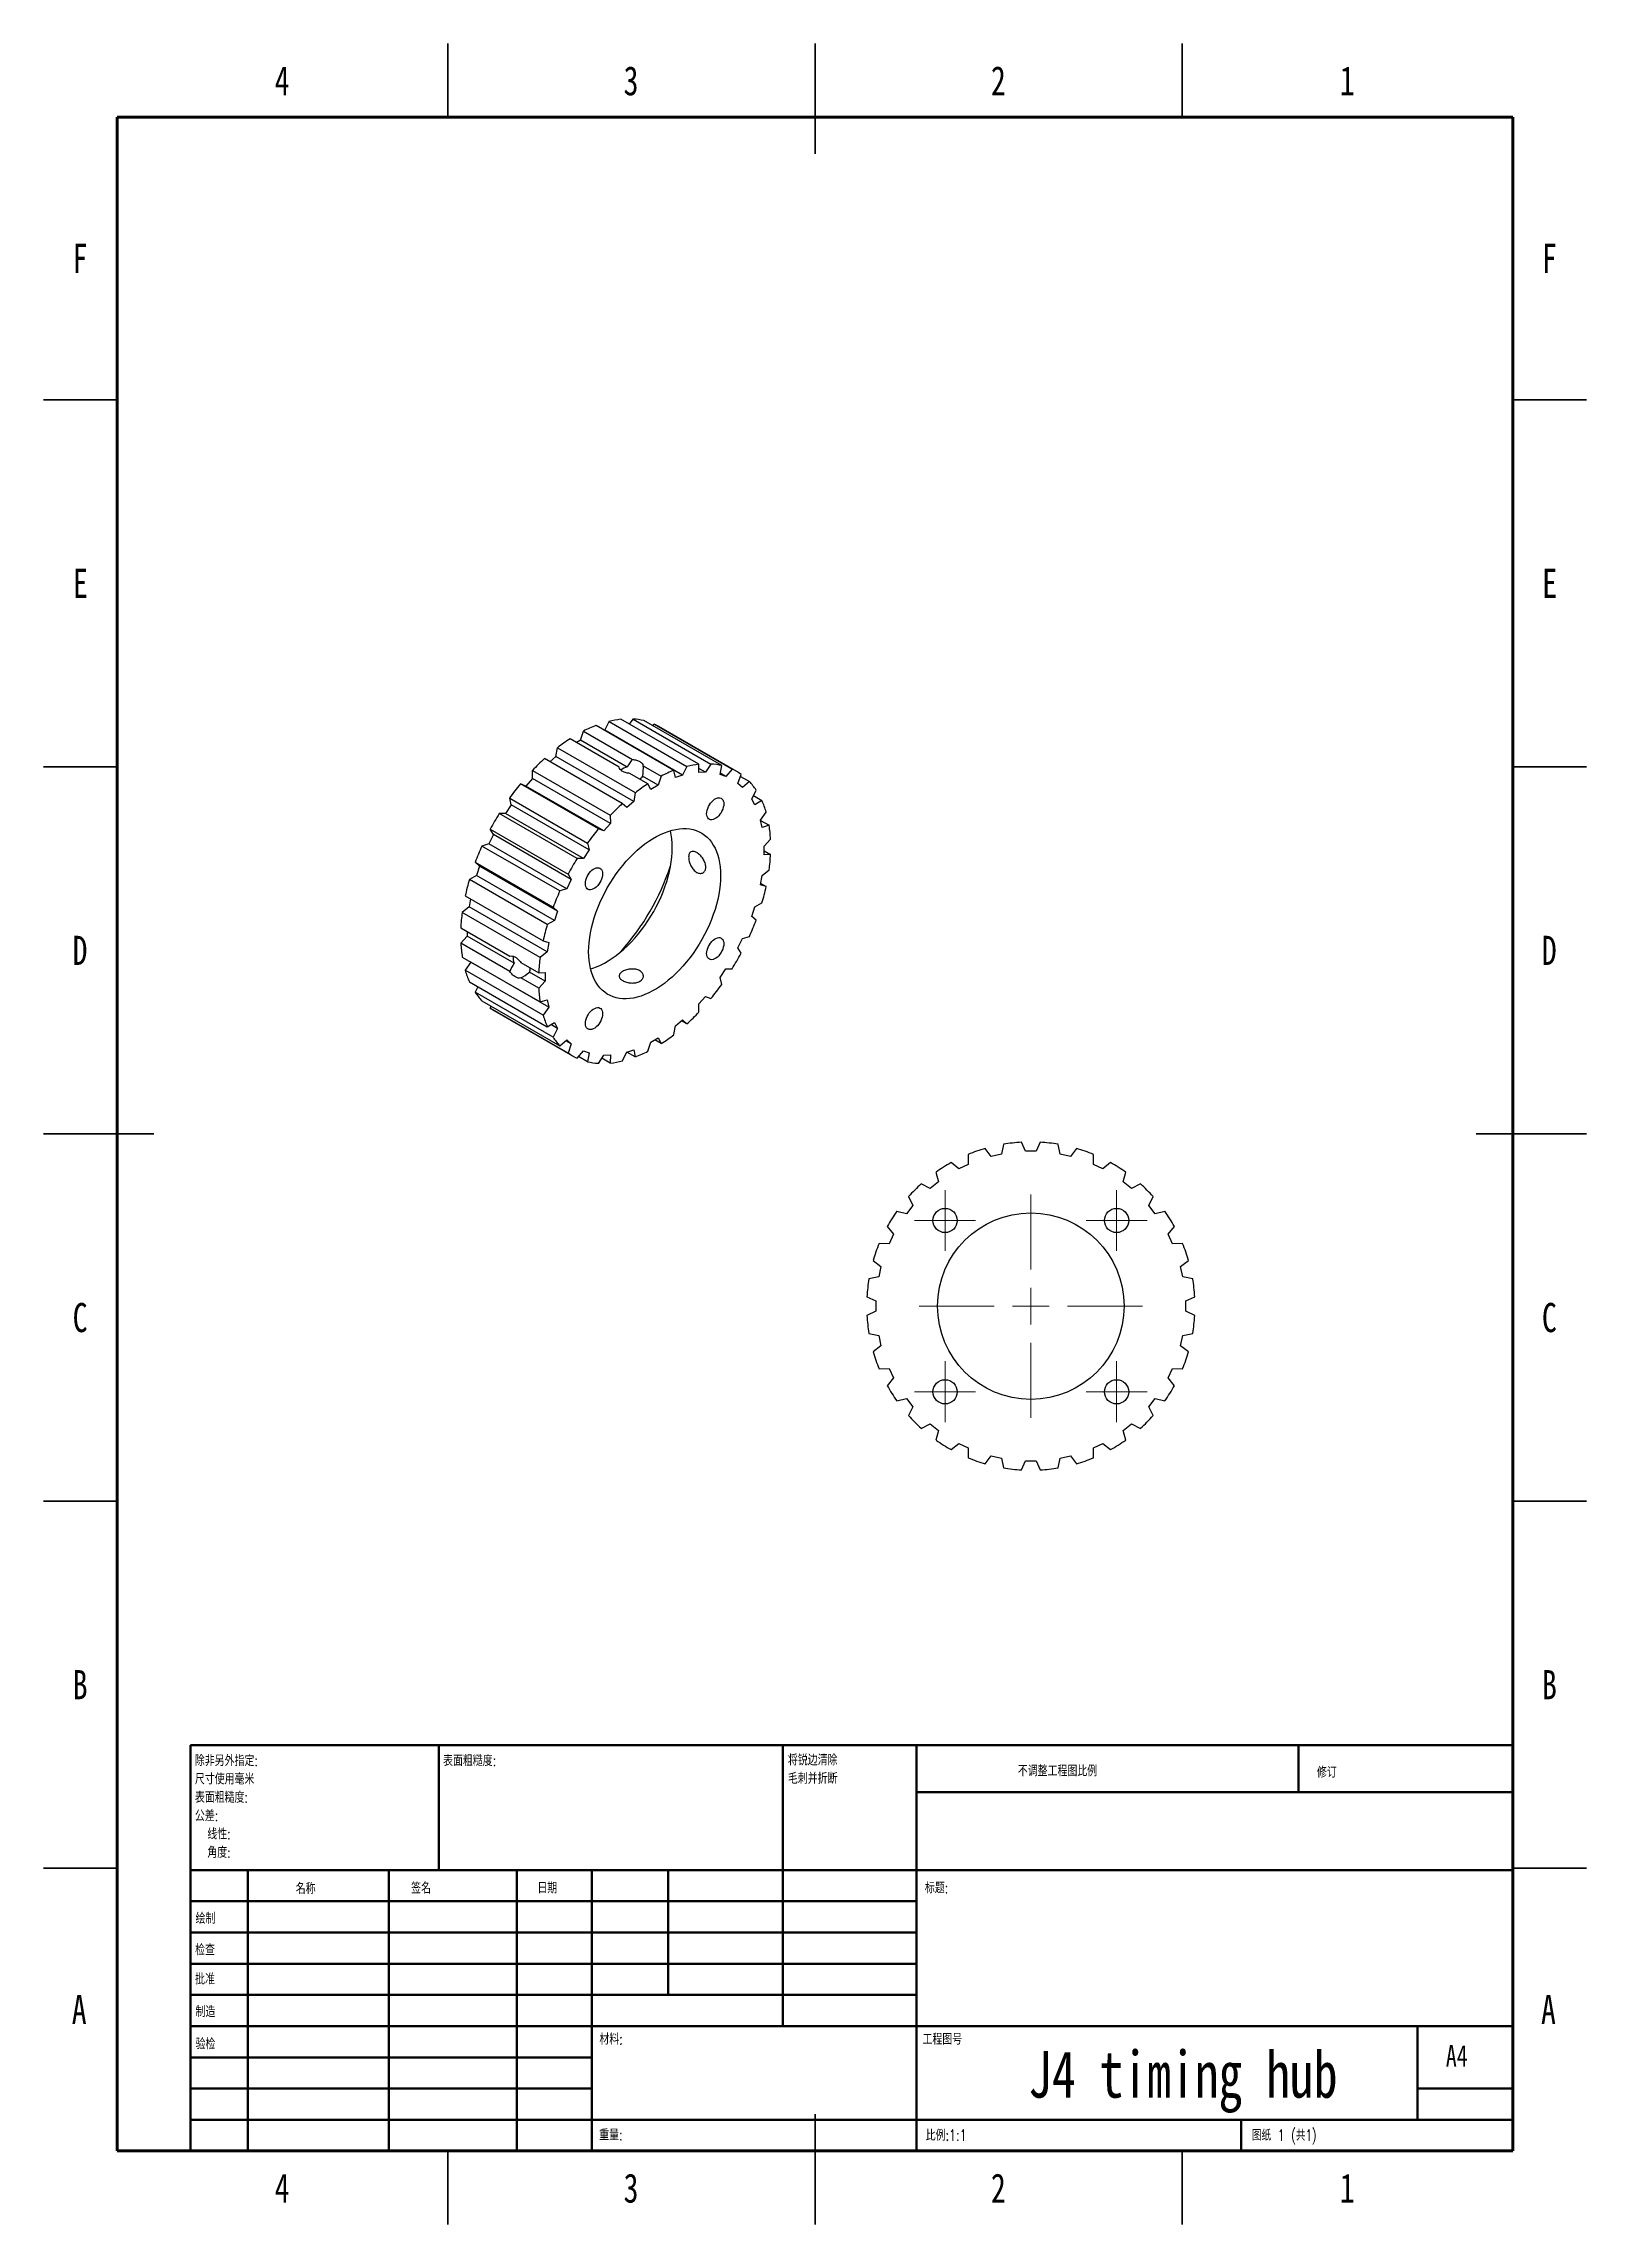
# Model space of a CAD drawing. Header units: millimetres. Extents: x 0 to 210, y 0 to 297.
import ezdxf

# ---------------------------------------------------------------- set-up
doc = ezdxf.new("R2010")
doc.units = ezdxf.units.MM
doc.styles.add('SLDTEXTSTYLE0', font='TXT', dxfattribs={"width": 0.75})
doc.styles.add('SLDTEXTSTYLE1', font='TXT', dxfattribs={"width": 0.75, "bigfont": 'bigfont'})
doc.styles.add('SLDTEXTSTYLE2', font='TXT', dxfattribs={"width": 0.694444, "bigfont": 'bigfont'})

# ---------------------------------------------------------------- blocks, each defined once
blk = doc.blocks.new('SW_NOTE_0')
at = {"color": 0, "linetype": 'Continuous', "lineweight": 0, "char_height": 1.5, "attachment_point": 1, "style": 'SLDTEXTSTYLE1'}
for s, insert in [('除非另外指定:', (0, 1.93)), ('表面粗糙度:', (0, -3.07)), ('尺寸使用毫米', (0, -0.57)), ('公差:', (0, -5.57)), ('线性:', (1.69, -8.07)), ('角度:', (1.69, -10.57))]:
    blk.add_mtext(s, dxfattribs=dict(at, insert=insert))
blk = doc.blocks.new('SW_NOTE_0_1')
at = {"color": 0, "linetype": 'Continuous', "lineweight": 0, "char_height": 1.5, "attachment_point": 1, "style": 'SLDTEXTSTYLE1'}
for s, insert in [('将锐边清除', (0, 1.93)), ('毛刺并折断', (0, -0.57))]:
    blk.add_mtext(s, dxfattribs=dict(at, insert=insert))
blk = doc.blocks.new('SW_CENTERMARKSYMBOL_0')
at = {"color": 0, "linetype": 'Continuous', "lineweight": 18}
for p, q in [((0, 5), (0, 15.2)), ((-5, 0), (-15.2, 0)), ((0, 0), (-2.5, 0)), ((0, 0), (0, 2.5)), ((0, 0), (0, -2.5)), ((0, 0), (2.5, 0)), ((5, 0), (15.2, 0)), ((0, -5), (0, -15.2))]:
    blk.add_line(p, q, dxfattribs=at)
blk = doc.blocks.new('SW_CENTERMARKSYMBOL_1')
at = {"color": 0, "linetype": 'Continuous', "lineweight": 18}
for p, q in [((0, 2.5), (0, 4.15)), ((-2.5, 0), (-4.15, 0)), ((0, 0), (-2.5, 0)), ((0, 0), (0, 2.5)), ((0, 0), (0, -2.5)), ((0, 0), (2.5, 0)), ((2.5, 0), (4.15, 0)), ((0, -2.5), (0, -4.15))]:
    blk.add_line(p, q, dxfattribs=at)
blk = doc.blocks.new('SW_CENTERMARKSYMBOL_2')
at = {"color": 0, "linetype": 'Continuous', "lineweight": 18}
for p, q in [((0, 2.5), (0, 4.15)), ((-2.5, 0), (-4.15, 0)), ((0, 0), (-2.5, 0)), ((0, 0), (0, 2.5)), ((0, 0), (0, -2.5)), ((0, 0), (2.5, 0)), ((2.5, 0), (4.15, 0)), ((0, -2.5), (0, -4.15))]:
    blk.add_line(p, q, dxfattribs=at)
blk = doc.blocks.new('SW_CENTERMARKSYMBOL_3')
at = {"color": 0, "linetype": 'Continuous', "lineweight": 18}
for p, q in [((0, 2.5), (0, 4.15)), ((-2.5, 0), (-4.15, 0)), ((0, 0), (-2.5, 0)), ((0, 0), (0, 2.5)), ((0, 0), (0, -2.5)), ((0, 0), (2.5, 0)), ((2.5, 0), (4.15, 0)), ((0, -2.5), (0, -4.15))]:
    blk.add_line(p, q, dxfattribs=at)
blk = doc.blocks.new('SW_CENTERMARKSYMBOL_4')
at = {"color": 0, "linetype": 'Continuous', "lineweight": 18}
for p, q in [((0, 2.5), (0, 4.15)), ((-2.5, 0), (-4.15, 0)), ((0, 0), (-2.5, 0)), ((0, 0), (0, 2.5)), ((0, 0), (0, -2.5)), ((0, 0), (2.5, 0)), ((2.5, 0), (4.15, 0)), ((0, -2.5), (0, -4.15))]:
    blk.add_line(p, q, dxfattribs=at)

msp = doc.modelspace()

# ---------------------------------------------------------------- linework, layer by layer
at = {"color": 7, "linetype": 'Continuous', "lineweight": 35}
for p, q in [((55, 287), (55, 297)), ((105, 297), (105, 282)), ((105, 287), (105, 297)), ((155, 287), (155, 297)), ((10, 248.5), (0, 248.5)), ((200, 248.5), (210, 248.5)), ((10, 198.5), (0, 198.5)), ((200, 198.5), (210, 198.5)), ((0, 148.5), (15, 148.5)), ((10, 148.5), (0, 148.5)), ((210, 148.5), (195, 148.5)), ((200, 148.5), (210, 148.5)), ((10, 98.5), (0, 98.5)), ((200, 98.5), (210, 98.5)), ((10, 48.5), (0, 48.5)), ((200, 48.5), (210, 48.5)), ((105, 0), (105, 15)), ((55, 10), (55, 0)), ((105, 10), (105, 0)), ((155, 10), (155, 0))]:
    msp.add_line(p, q, dxfattribs=at)
at = {"color": 7, "linetype": 'Continuous', "lineweight": 70}
for p, q in [((10, 10), (10, 287)), ((10, 287), (200, 287)), ((200, 287), (200, 10)), ((200, 10), (10, 10))]:
    msp.add_line(p, q, dxfattribs=at)
at = {"color": 7, "linetype": 'Continuous', "lineweight": 25}
for p, q in [((89.2, 198.86), (78.59, 204.98)), ((79.76, 204.3), (80.23, 205.01)), ((80.23, 205.01), (90.83, 198.89)), ((78.35, 198.46), (71.66, 202.32)), ((73.06, 202.13), (72.53, 201.82)), ((73.06, 202.13), (73.47, 203.37)), ((79.43, 198.45), (73.06, 202.13)), ((73.47, 203.37), (80.16, 199.51)), ((85.8, 198.02), (75.19, 204.14)), ((76.37, 203.48), (76.35, 203.47)), ((76.37, 203.48), (76.96, 204.7)), ((86.97, 197.35), (76.37, 203.48)), ((76.96, 204.7), (87.57, 198.57)), ((92.3, 198.67), (81.69, 204.8)), ((82.92, 204.09), (83.11, 204.31)), ((83.11, 204.31), (93.72, 198.19)), ((94.34, 197.86), (83.74, 203.98)), ((78.77, 193.5), (68.17, 199.62)), ((69.73, 199.91), (68.9, 199.2)), ((69.73, 199.91), (69.94, 201.11)), ((80.34, 193.78), (69.73, 199.91)), ((69.94, 201.11), (80.54, 194.99)), ((75.51, 190.04), (64.9, 196.17)), ((65.65, 195.89), (64.9, 196.17)), ((66.55, 196.91), (65.65, 195.89)), ((66.53, 198.02), (77.14, 191.9)), ((66.55, 196.91), (66.53, 198.02)), ((77.15, 190.79), (66.55, 196.91)), ((82.26, 196.2), (79.81, 197.61)), ((83.67, 196.01), (81.54, 197.24)), ((81.63, 198.66), (84.08, 197.25)), ((82.67, 195.43), (82.26, 196.2)), ((84.08, 197.25), (83.67, 196.01)), ((86, 197.05), (85.8, 198.02)), ((86.97, 197.35), (86, 197.05)), ((87.57, 198.57), (86.97, 197.35)), ((89.19, 197.74), (89.2, 198.86)), ((90.09, 197.76), (89.19, 198.27)), ((90.09, 197.76), (89.19, 197.74)), ((90.83, 198.89), (90.09, 197.76)), ((92.07, 197.46), (92.3, 198.67)), ((92.85, 197.19), (92.07, 197.46)), ((92.85, 197.19), (92.1, 197.63)), ((93.72, 198.19), (92.85, 197.19)), ((94.51, 196.24), (94.94, 197.48)), ((95.14, 195.69), (94.51, 196.24)), ((94.84, 197.2), (96.07, 196.49)), ((96.07, 196.49), (95.14, 195.69)), ((63.66, 193.31), (62.88, 192.13)), ((63.44, 194.26), (74.04, 188.13)), ((63.66, 193.31), (63.44, 194.26)), ((74.27, 187.18), (63.66, 193.31)), ((76.25, 189.77), (65.65, 195.89)), ((79.37, 192.96), (78.77, 193.5)), ((80.34, 193.78), (79.37, 192.96)), ((80.54, 194.99), (80.34, 193.78)), ((83.67, 196.01), (82.67, 195.43)), ((96.38, 194.12), (96.99, 195.33)), ((96.82, 193.33), (96.38, 194.12)), ((96.61, 194.58), (97.78, 193.9)), ((97.78, 193.9), (96.82, 193.33)), ((72.62, 186.01), (62.02, 192.13)), ((62.88, 192.13), (62.02, 192.13)), ((73.49, 186.01), (62.88, 192.13)), ((77.15, 190.79), (76.25, 189.77)), ((77.14, 191.9), (77.15, 190.79)), ((97.59, 191.22), (98.35, 192.34)), ((97.81, 190.23), (97.59, 191.22)), ((97.6, 191.2), (98.75, 190.54)), ((98.75, 190.54), (97.81, 190.23)), ((60.6, 188), (59.66, 187.72)), ((70.27, 181.6), (59.66, 187.72)), ((61.22, 189.27), (60.6, 188)), ((71.2, 181.88), (60.6, 188)), ((60.79, 190.01), (71.4, 183.89)), ((61.22, 189.27), (60.79, 190.01)), ((71.83, 183.14), (61.22, 189.27)), ((74.27, 187.18), (73.49, 186.01)), ((74.04, 188.13), (74.27, 187.18)), ((76.25, 189.77), (75.51, 190.04)), ((98.08, 187.69), (98.95, 188.66)), ((98.08, 186.53), (98.08, 187.69)), ((58.74, 185.5), (69.35, 179.38)), ((59.35, 184.99), (58.74, 185.5)), ((59.35, 184.99), (58.92, 183.7)), ((69.96, 178.87), (59.35, 184.99)), ((73.49, 186.01), (72.62, 186.01)), ((97.81, 183.69), (98.75, 184.47)), ((98.08, 187.07), (98.95, 186.57)), ((98.95, 186.57), (98.08, 186.53)), ((58.92, 183.7), (57.95, 183.16)), ((68.56, 177.03), (57.95, 183.16)), ((69.52, 177.58), (58.92, 183.7)), ((71.2, 181.88), (70.27, 181.6)), ((71.83, 183.14), (71.2, 181.88)), ((71.4, 183.89), (71.83, 183.14)), ((97.59, 182.44), (97.81, 183.69)), ((98.35, 182.19), (97.59, 182.44)), ((97.62, 182.61), (98.35, 182.19)), ((57.92, 179.44), (56.98, 178.67)), ((67.59, 172.54), (56.98, 178.67)), ((57.38, 180.94), (67.99, 174.82)), ((58.11, 180.52), (57.92, 179.44)), ((68.53, 173.32), (57.92, 179.44)), ((69.35, 179.38), (69.96, 178.87)), ((69.96, 178.87), (69.52, 177.58)), ((96.38, 178.14), (96.82, 179.44)), ((96.82, 179.44), (97.78, 179.98)), ((56.79, 176.57), (63.48, 172.71)), ((57.66, 175.45), (56.79, 174.47)), ((57.66, 176.06), (57.66, 175.45)), ((64.03, 171.77), (57.66, 175.45)), ((69.52, 177.58), (68.56, 177.03)), ((95.14, 175.13), (96.07, 175.41)), ((96.99, 177.64), (96.38, 178.14)), ((63.48, 170.61), (56.79, 174.47)), ((56.98, 172.6), (67.59, 166.48)), ((68.53, 173.32), (67.59, 172.54)), ((67.99, 174.82), (68.75, 174.57)), ((68.75, 174.57), (68.53, 173.32)), ((94.51, 173.87), (95.14, 175.13)), ((94.94, 173.12), (94.51, 173.87)), ((58.14, 171.91), (57.38, 170.79)), ((67.99, 164.67), (57.38, 170.79)), ((58.14, 171.93), (58.14, 171.91)), ((68.75, 165.79), (58.14, 171.91)), ((64.94, 171.86), (67.39, 170.44)), ((67.39, 168.35), (64.94, 169.76)), ((68.26, 169.32), (66.14, 170.55)), ((67.39, 170.44), (68.26, 170.48)), ((68.26, 169.32), (67.39, 168.35)), ((68.26, 170.48), (68.26, 169.32)), ((92.07, 169.83), (92.85, 171)), ((92.3, 168.88), (92.07, 169.83)), ((92.85, 171), (93.72, 171)), ((57.95, 169.23), (68.56, 163.11)), ((59.12, 168.56), (58.74, 167.8)), ((69.35, 161.68), (58.74, 167.8)), ((59.66, 166.64), (70.27, 160.52)), ((67.59, 166.48), (68.53, 166.79)), ((68.53, 166.79), (68.75, 165.79)), ((89.19, 166.22), (90.09, 167.24)), ((90.09, 167.24), (90.83, 166.97)), ((60.89, 165.93), (60.79, 165.66)), ((71.4, 159.53), (60.79, 165.66)), ((61.39, 165.27), (72, 159.15)), ((68.75, 165.79), (67.99, 164.67)), ((68.56, 163.11), (69.52, 163.68)), ((69.96, 162.89), (69.06, 163.41)), ((69.52, 163.68), (69.96, 162.89)), ((86, 163.23), (86.97, 164.05)), ((87.57, 163.51), (86.84, 163.93)), ((86.97, 164.05), (87.57, 163.51)), ((89.2, 165.12), (89.19, 166.22)), ((69.96, 162.89), (69.35, 161.68)), ((70.27, 160.52), (71.2, 161.32)), ((71.83, 160.77), (71.08, 161.21)), ((71.2, 161.32), (71.83, 160.77)), ((71.83, 160.77), (71.4, 159.53)), ((82.26, 159.76), (82.67, 161)), ((82.67, 161), (83.67, 161.58)), ((84.08, 160.81), (83.2, 161.31)), ((83.67, 161.58), (84.08, 160.81)), ((85.8, 162.03), (86, 163.23)), ((72.62, 158.83), (73.49, 159.82)), ((74.04, 158.34), (72.82, 159.05)), ((73.49, 159.82), (74.27, 159.55)), ((74.27, 159.55), (74.04, 158.34)), ((75.51, 158.12), (76.25, 159.25)), ((77.14, 158.16), (75.97, 158.83)), ((76.25, 159.25), (77.15, 159.27)), ((77.15, 159.27), (77.14, 158.16)), ((78.77, 158.44), (79.37, 159.66)), ((79.37, 159.66), (80.34, 159.96)), ((80.54, 158.99), (79.38, 159.66)), ((80.34, 159.96), (80.54, 158.99)), ((125.85, 145.72), (125.87, 144.36)), ((129, 145.45), (128.16, 146.52)), ((130.38, 145.76), (129, 145.45)), ((130.66, 147.09), (130.38, 145.76)), ((133.67, 146.14), (133.1, 147.37)), ((135.09, 146.14), (133.67, 146.14)), ((135.66, 147.37), (135.09, 146.14)), ((138.38, 145.76), (138.09, 147.09)), ((139.76, 145.45), (138.38, 145.76)), ((140.59, 146.52), (139.76, 145.45)), ((142.89, 144.36), (142.9, 145.72)), ((121.47, 143.3), (121.79, 141.98)), ((124.59, 143.74), (123.54, 144.6)), ((125.87, 144.36), (124.59, 143.74)), ((144.16, 143.74), (142.89, 144.36)), ((145.22, 144.6), (144.16, 143.74)), ((146.97, 141.98), (147.29, 143.3)), ((117.73, 139.97), (118.34, 138.75)), ((120.68, 141.1), (119.46, 141.7)), ((121.79, 141.98), (120.68, 141.1)), ((148.07, 141.1), (146.97, 141.98)), ((149.29, 141.7), (148.07, 141.1)), ((150.42, 138.75), (151.02, 139.97)), ((117.46, 137.65), (116.13, 137.96)), ((118.34, 138.75), (117.46, 137.65)), ((151.3, 137.65), (150.42, 138.75)), ((152.62, 137.96), (151.3, 137.65)), ((114.83, 135.89), (115.69, 134.84)), ((115.69, 134.84), (115.08, 133.56)), ((153.06, 134.84), (153.93, 135.89)), ((153.68, 133.56), (153.06, 134.84)), ((112.91, 131.27), (113.98, 130.44)), ((115.08, 133.56), (113.72, 133.58)), ((155.04, 133.58), (153.68, 133.56)), ((154.77, 130.44), (155.85, 131.27)), ((113.67, 129.06), (112.34, 128.77)), ((113.98, 130.44), (113.67, 129.06)), ((155.09, 129.06), (154.77, 130.44)), ((156.42, 128.77), (155.09, 129.06)), ((112.07, 126.34), (113.3, 125.76)), ((113.3, 125.76), (113.3, 124.35)), ((155.46, 125.76), (156.69, 126.34)), ((155.46, 124.35), (155.46, 125.76)), ((113.3, 124.35), (112.07, 123.77)), ((156.69, 123.77), (155.46, 124.35)), ((112.34, 121.34), (113.67, 121.05)), ((113.98, 119.67), (112.91, 118.84)), ((113.67, 121.05), (113.98, 119.67)), ((154.77, 119.67), (155.09, 121.05)), ((155.85, 118.84), (154.77, 119.67)), ((155.09, 121.05), (156.42, 121.34)), ((113.72, 116.53), (115.08, 116.55)), ((115.08, 116.55), (115.69, 115.27)), ((153.06, 115.27), (153.68, 116.55)), ((153.68, 116.55), (155.04, 116.53)), ((115.69, 115.27), (114.83, 114.22)), ((153.93, 114.22), (153.06, 115.27)), ((116.13, 112.15), (117.46, 112.47)), ((117.46, 112.47), (118.34, 111.36)), ((118.34, 111.36), (117.73, 110.14)), ((150.42, 111.36), (151.3, 112.47)), ((151.02, 110.14), (150.42, 111.36)), ((151.3, 112.47), (152.62, 112.15)), ((119.46, 108.41), (120.68, 109.02)), ((120.68, 109.02), (121.79, 108.13)), ((121.79, 108.13), (121.47, 106.81)), ((146.97, 108.13), (148.07, 109.02)), ((147.29, 106.81), (146.97, 108.13)), ((148.07, 109.02), (149.29, 108.41)), ((123.54, 105.51), (124.59, 106.37)), ((124.59, 106.37), (125.87, 105.76)), ((125.87, 105.76), (125.85, 104.4)), ((128.16, 103.59), (129, 104.66)), ((129, 104.66), (130.38, 104.35)), ((130.38, 104.35), (130.66, 103.02)), ((133.1, 102.74), (133.67, 103.98)), ((133.67, 103.98), (135.09, 103.98)), ((135.09, 103.98), (135.66, 102.74)), ((138.09, 103.02), (138.38, 104.35)), ((138.38, 104.35), (139.76, 104.66)), ((139.76, 104.66), (140.59, 103.59)), ((142.89, 105.76), (144.16, 106.37)), ((142.9, 104.4), (142.89, 105.76)), ((144.16, 106.37), (145.22, 105.51))]:
    msp.add_line(p, q, dxfattribs=at)
at = {"color": 7, "linetype": 'Continuous', "lineweight": 50}
for p, q in [((20, 65.25), (200, 65.25)), ((20, 65.25), (20, 10)), ((53.8, 48.25), (53.8, 65.25)), ((100.6, 65.25), (100.6, 27)), ((118.8, 65.25), (118.8, 10)), ((170.8, 58.88), (170.8, 65.25)), ((200, 58.88), (118.8, 58.88)), ((200, 48.25), (20, 48.25)), ((27.8, 48.25), (27.8, 10)), ((46.99, 48.25), (46.99, 10)), ((64.4, 48.25), (64.4, 10)), ((74.6, 10), (74.6, 48.25)), ((85, 31.25), (85, 48.25)), ((118.8, 44), (20, 44)), ((118.8, 39.75), (20, 39.75)), ((118.8, 35.5), (20, 35.5)), ((118.8, 31.25), (20, 31.25)), ((74.6, 27), (20, 27)), ((74.6, 27), (200, 27)), ((187, 14.25), (187, 27)), ((74.6, 22.75), (20, 22.75)), ((74.6, 18.5), (20, 18.5)), ((200, 18.5), (187, 18.5)), ((20, 14.25), (200, 14.25)), ((163, 10), (163, 14.25))]:
    msp.add_line(p, q, dxfattribs=at)
at = {"color": 7, "linetype": 'Continuous', "lineweight": 25, "flags": 128}
for points in [[(90.25, 192.12), (90.27, 192.35), (90.32, 192.6), (90.39, 192.84), (90.5, 193.09), (90.63, 193.33), (90.78, 193.55), (90.95, 193.76), (91.13, 193.94), (91.32, 194.08), (91.52, 194.19), (91.71, 194.27), (91.89, 194.3), (92.06, 194.29), (92.21, 194.24), (92.34, 194.15), (92.45, 194.03), (92.52, 193.87), (92.57, 193.68), (92.59, 193.47), (92.57, 193.24), (92.52, 192.99), (92.45, 192.75), (92.34, 192.5), (92.21, 192.26), (92.06, 192.04), (91.89, 191.83), (91.71, 191.65), (91.52, 191.51), (91.32, 191.4), (91.13, 191.32), (90.95, 191.29), (90.78, 191.3), (90.63, 191.35), (90.5, 191.44), (90.39, 191.56), (90.32, 191.72), (90.27, 191.91), (90.25, 192.12)], [(74.19, 173.32), (74.21, 173.94), (74.25, 174.58), (74.33, 175.24), (74.44, 175.9), (74.58, 176.58), (74.75, 177.26), (74.95, 177.94), (75.18, 178.63), (75.44, 179.32), (75.72, 180), (76.03, 180.68), (76.37, 181.35), (76.73, 182.01), (77.11, 182.66), (77.51, 183.29), (77.93, 183.91), (78.38, 184.51), (78.83, 185.08), (79.31, 185.64), (79.79, 186.17), (80.29, 186.67), (80.8, 187.14), (81.32, 187.59), (81.84, 188), (82.37, 188.37), (82.9, 188.72), (83.44, 189.02), (83.97, 189.3), (84.5, 189.53), (85.02, 189.72), (85.54, 189.88), (86.05, 189.99), (86.54, 190.06), (87.03, 190.1), (87.51, 190.09), (87.96, 190.04), (88.41, 189.95), (88.83, 189.82), (89.23, 189.66), (89.61, 189.45), (89.97, 189.2), (90.31, 188.92), (90.62, 188.6), (90.9, 188.24), (91.16, 187.85), (91.39, 187.43), (91.59, 186.98), (91.76, 186.49), (91.9, 185.98), (92.01, 185.44), (92.09, 184.88), (92.13, 184.3), (92.15, 183.69), (92.13, 183.07), (92.09, 182.43), (92.01, 181.77), (91.9, 181.11), (91.76, 180.44), (91.59, 179.75), (91.39, 179.07), (91.16, 178.38), (90.9, 177.7), (90.62, 177.01), (90.31, 176.33), (89.97, 175.66), (89.61, 175), (89.23, 174.35), (88.83, 173.72), (88.41, 173.1), (87.96, 172.5), (87.51, 171.93), (87.03, 171.37), (86.54, 170.84), (86.05, 170.34), (85.54, 169.87), (85.02, 169.43), (84.5, 169.01), (83.97, 168.64), (83.44, 168.29), (82.9, 167.99), (82.37, 167.72), (81.84, 167.48), (81.32, 167.29), (80.8, 167.14), (80.29, 167.02), (79.79, 166.95), (79.31, 166.91), (78.83, 166.92), (78.38, 166.97), (77.93, 167.06), (77.51, 167.19), (77.11, 167.36), (76.73, 167.56), (76.37, 167.81), (76.03, 168.09), (75.72, 168.41), (75.44, 168.77), (75.18, 169.16), (74.95, 169.58), (74.75, 170.04), (74.58, 170.52), (74.44, 171.03), (74.33, 171.57), (74.25, 172.13), (74.21, 172.72), (74.19, 173.32)], [(74.45, 170.99), (74.74, 171.09), (75.27, 171.28), (75.8, 171.51), (76.33, 171.78), (76.86, 172.09), (77.39, 172.43), (77.92, 172.81), (78.44, 173.22), (78.96, 173.67), (79.47, 174.14), (79.97, 174.64), (80.46, 175.17), (80.93, 175.72), (81.39, 176.3), (81.83, 176.9), (82.25, 177.52), (82.66, 178.15), (83.04, 178.8), (83.4, 179.46), (83.73, 180.13), (84.04, 180.81), (84.33, 181.49), (84.58, 182.18), (84.81, 182.87), (85.01, 183.55), (85.18, 184.23), (85.32, 184.91), (85.43, 185.57), (85.51, 186.22), (85.56, 186.86), (85.57, 187.49), (85.56, 188.09), (85.51, 188.68), (85.43, 189.24), (85.32, 189.78), (85.31, 189.81)], [(73.75, 182.6), (73.77, 182.83), (73.82, 183.07), (73.89, 183.32), (74, 183.57), (74.13, 183.8), (74.28, 184.03), (74.45, 184.23), (74.63, 184.41), (74.82, 184.56), (75.02, 184.67), (75.21, 184.74), (75.39, 184.77), (75.56, 184.77), (75.71, 184.72), (75.84, 184.63), (75.95, 184.5), (76.02, 184.34), (76.07, 184.16), (76.09, 183.94), (76.07, 183.71), (76.02, 183.47), (75.95, 183.22), (75.84, 182.97), (75.71, 182.73), (75.56, 182.51), (75.39, 182.31), (75.21, 182.13), (75.02, 181.98), (74.82, 181.87), (74.63, 181.8), (74.45, 181.77), (74.28, 181.77), (74.13, 181.82), (74, 181.91), (73.89, 182.04), (73.82, 182.2), (73.77, 182.38), (73.75, 182.6)], [(90.25, 173.07), (90.27, 173.3), (90.32, 173.54), (90.39, 173.79), (90.5, 174.04), (90.63, 174.28), (90.78, 174.5), (90.95, 174.7), (91.13, 174.88), (91.32, 175.03), (91.52, 175.14), (91.71, 175.21), (91.89, 175.25), (92.06, 175.24), (92.21, 175.19), (92.34, 175.1), (92.45, 174.98), (92.52, 174.82), (92.57, 174.63), (92.59, 174.42), (92.57, 174.18), (92.52, 173.94), (92.45, 173.69), (92.34, 173.45), (92.21, 173.21), (92.06, 172.98), (91.89, 172.78), (91.71, 172.6), (91.52, 172.45), (91.32, 172.34), (91.13, 172.27), (90.95, 172.24), (90.78, 172.25), (90.63, 172.29), (90.5, 172.38), (90.39, 172.51), (90.32, 172.67), (90.27, 172.86), (90.25, 173.07)], [(73.75, 163.54), (73.77, 163.77), (73.82, 164.02), (73.89, 164.27), (74, 164.51), (74.13, 164.75), (74.28, 164.98), (74.45, 165.18), (74.63, 165.36), (74.82, 165.5), (75.02, 165.61), (75.21, 165.69), (75.39, 165.72), (75.56, 165.71), (75.71, 165.66), (75.84, 165.58), (75.95, 165.45), (76.02, 165.29), (76.07, 165.1), (76.09, 164.89), (76.07, 164.66), (76.02, 164.42), (75.95, 164.17), (75.84, 163.92), (75.71, 163.68), (75.56, 163.46), (75.39, 163.25), (75.21, 163.08), (75.02, 162.93), (74.82, 162.82), (74.63, 162.74), (74.45, 162.71), (74.28, 162.72), (74.13, 162.77), (74, 162.86), (73.89, 162.98), (73.82, 163.14), (73.77, 163.33), (73.75, 163.54)]]:
    msp.add_lwpolyline(points, dxfattribs=at)
at = {"color": 7, "linetype": 'Continuous', "lineweight": 25}
for centre, radius in [((122.71, 136.72), 1.65), ((134.38, 125.06), 12.7), ((146.05, 136.72), 1.65), ((122.71, 113.39), 1.65), ((146.05, 113.39), 1.65)]:
    msp.add_circle(centre, radius, dxfattribs=at)
for centre, radius, start, end in [((79.82, 193.01), 12.03, 95.8782, 103.7762), ((79.7, 196.44), 8.59, 76.6211, 86.5082), ((85.03, 181.59), 24.67, 122.829, 127.7221), ((81.52, 187.67), 17.65, 111.0342, 117.152), ((80, 197.51), 7.47, 60.0059, 65.4239), ((89.5, 176.25), 31.64, 132.3883, 136.5335), ((93.33, 172.83), 36.79, 140.6182, 144.3668), ((79.73, 196.71), 1.77, 99.6798, 130.7928), ((95.64, 175.47), 24.67, 122.829, 127.7221), ((80.59, 197.88), 1.15, 297.2279, 325.6997), ((92.13, 181.55), 17.65, 111.0342, 117.152), ((90.43, 186.88), 12.03, 95.8782, 103.7762), ((90.31, 190.31), 8.59, 76.6211, 86.5082), ((90.61, 191.4), 7.46, 54.5635, 65.4257), ((89.82, 190.59), 8.6, 33.4832, 43.369), ((100.1, 170.13), 31.64, 132.3883, 136.5335), ((86.79, 188.98), 12.04, 16.2182, 24.1147), ((94.89, 171.74), 38.69, 148.1876, 151.8124), ((81.32, 187.79), 17.65, 2.8448, 8.9616), ((93.17, 172.54), 36.79, 155.6331, 159.3815), ((103.94, 166.7), 36.79, 140.6182, 144.3668), ((105.5, 165.62), 38.69, 148.1876, 151.8124), ((53.26, 195.77), 33.83, 318.5494, 341.456), ((74.3, 187.79), 24.68, 352.2764, 357.1688), ((88.29, 174.15), 31.64, 163.4659, 167.6107), ((103.78, 166.42), 36.79, 155.6331, 159.3815), ((67.45, 188.98), 31.64, 343.4659, 347.6107), ((81.43, 175.35), 24.68, 172.2764, 177.1688), ((98.89, 168.03), 31.64, 163.4659, 167.6107), ((62.56, 190.59), 36.79, 335.6331, 339.3815), ((74.42, 175.35), 17.65, 182.8448, 188.9616), ((65.61, 172.38), 1.69, 168.6769, 201.0883), ((92.04, 169.23), 24.68, 172.2764, 177.1688), ((60.84, 191.4), 38.69, 328.1876, 331.8124), ((68.94, 174.15), 12.04, 196.2182, 204.1147), ((65.12, 171.04), 1.13, 334.0005, 3.0824), ((65.91, 172.54), 8.6, 213.4832, 223.369), ((85.02, 169.23), 17.65, 182.8448, 188.9616), ((62.4, 190.31), 36.79, 320.6182, 324.3668), ((65.12, 171.74), 7.47, 234.5644, 240.0005), ((79.55, 168.03), 12.04, 196.2182, 204.1147), ((66.24, 186.88), 31.64, 312.3883, 316.5335), ((76.52, 166.42), 8.6, 213.4832, 223.369), ((70.7, 181.54), 24.67, 302.829, 307.7221), ((75.73, 165.61), 7.46, 234.5635, 245.4257), ((76.03, 166.7), 8.59, 256.6211, 266.5082), ((75.91, 170.13), 12.03, 275.8782, 283.7762), ((74.21, 175.47), 17.65, 291.0342, 297.152), ((134.38, 125.06), 22.35, 106.1475, 112.4239), ((134.38, 125.06), 22.35, 93.2904, 99.5667), ((134.38, 125.06), 22.35, 80.4333, 86.7096), ((134.38, 125.06), 22.35, 67.5761, 73.8525), ((134.38, 125.06), 22.35, 119.0047, 125.281), ((134.38, 125.06), 22.35, 54.719, 60.9953), ((134.38, 125.06), 22.35, 131.8618, 138.1382), ((134.38, 125.06), 22.35, 41.8618, 48.1382), ((134.38, 125.06), 22.35, 144.719, 150.9953), ((134.38, 125.06), 22.35, 29.0047, 35.281), ((134.38, 125.06), 22.35, 157.5761, 163.8525), ((134.38, 125.06), 22.35, 16.1475, 22.4239), ((134.38, 125.06), 22.35, 170.4333, 176.7096), ((134.38, 125.06), 22.35, 3.2904, 9.5667), ((134.38, 125.06), 22.35, 183.2904, 189.5667), ((134.38, 125.06), 22.35, 350.4333, 356.7096), ((134.38, 125.06), 22.35, 196.1475, 202.4239), ((134.38, 125.06), 22.35, 337.5761, 343.8525), ((134.38, 125.06), 22.35, 209.0047, 215.281), ((134.38, 125.06), 22.35, 324.719, 330.9953), ((134.38, 125.06), 22.35, 221.8618, 228.1382), ((134.38, 125.06), 22.35, 311.8618, 318.1382), ((134.38, 125.06), 22.35, 234.719, 240.9953), ((134.38, 125.06), 22.35, 247.5761, 253.8525), ((134.38, 125.06), 22.35, 286.1475, 292.4239), ((134.38, 125.06), 22.35, 299.0047, 305.281), ((134.38, 125.06), 22.35, 260.4333, 266.7096), ((134.38, 125.06), 22.35, 273.2904, 279.5667)]:
    msp.add_arc(centre, radius, start, end, dxfattribs=at)
for centre, major_axis, ratio, start_param, end_param in [((79.99, 196.32), (1.06, 3.61), 0.349493, 0.596131, 1.043412), ((79.99, 196.32), (1.06, 3.61), 0.349493, 5.071695, 5.518976), ((66.16, 172.36), (2.59, 2.73), 0.349497, 2.098224, 2.545506), ((66.16, 172.36), (2.59, 2.73), 0.349497, 3.905846, 4.353127)]:
    msp.add_ellipse(centre, major_axis=major_axis, ratio=ratio, start_param=start_param, end_param=end_param, dxfattribs=at)
for points, knots in [([(80.16, 199.51), (80.35, 199.49), (80.53, 199.46), (80.87, 199.36), (81.02, 199.29), (81.29, 199.14), (81.4, 199.05), (81.56, 198.86), (81.61, 198.77), (81.63, 198.66)], [0, 0, 0, 0, 0.25, 0.25, 0.5, 0.5, 0.75, 0.75, 1, 1, 1, 1]), ([(79.81, 197.61), (79.63, 197.62), (79.45, 197.65), (79.11, 197.73), (78.95, 197.79), (78.69, 197.95), (78.58, 198.04), (78.42, 198.24), (78.37, 198.35), (78.35, 198.46)], [0, 0, 0, 0, 0.25, 0.25, 0.5, 0.5, 0.75, 0.75, 1, 1, 1, 1]), ([(87.8, 186.2), (87.8, 186.29), (87.81, 186.37), (87.83, 186.53), (87.85, 186.6), (87.91, 186.72), (87.94, 186.78), (88.01, 186.87), (88.06, 186.91), (88.2, 186.99), (88.32, 187.01), (88.59, 186.97), (88.74, 186.92), (88.97, 186.79), (89.05, 186.73), (89.2, 186.62), (89.28, 186.55), (89.42, 186.4), (89.5, 186.33), (89.63, 186.16), (89.7, 186.07), (89.81, 185.89), (89.87, 185.8), (89.96, 185.61), (90, 185.51), (90.07, 185.32), (90.09, 185.22), (90.13, 185.03), (90.13, 184.94), (90.13, 184.68), (90.1, 184.52), (89.97, 184.25), (89.87, 184.14), (89.7, 184.04), (89.63, 184.02), (89.5, 183.99), (89.43, 183.98), (89.28, 183.99), (89.2, 184.01), (89.05, 184.06), (88.97, 184.09), (88.82, 184.18), (88.74, 184.23), (88.6, 184.35), (88.52, 184.43), (88.39, 184.58), (88.33, 184.66), (88.21, 184.84), (88.15, 184.93), (88.01, 185.22), (87.93, 185.43), (87.83, 185.82), (87.8, 186.02), (87.8, 186.2)], [0, 0, 0, 0, 0.03125, 0.03125, 0.0625, 0.0625, 0.09375, 0.09375, 0.125, 0.125, 0.1875, 0.1875, 0.25, 0.25, 0.28125, 0.28125, 0.3125, 0.3125, 0.34375, 0.34375, 0.375, 0.375, 0.40625, 0.40625, 0.4375, 0.4375, 0.46875, 0.46875, 0.5, 0.5, 0.5625, 0.5625, 0.625, 0.625, 0.65625, 0.65625, 0.6875, 0.6875, 0.71875, 0.71875, 0.75, 0.75, 0.78125, 0.78125, 0.8125, 0.8125, 0.84375, 0.84375, 0.875, 0.875, 0.9375, 0.9375, 1, 1, 1, 1]), ([(63.48, 172.71), (63.59, 172.75), (63.7, 172.76), (63.96, 172.72), (64.09, 172.67), (64.36, 172.51), (64.49, 172.41), (64.73, 172.16), (64.84, 172.02), (64.94, 171.86)], [0, 0, 0, 0, 0.25, 0.25, 0.5, 0.5, 0.75, 0.75, 1, 1, 1, 1]), ([(64.94, 169.76), (64.84, 169.73), (64.73, 169.72), (64.49, 169.77), (64.36, 169.82), (64.09, 169.97), (63.96, 170.07), (63.7, 170.32), (63.59, 170.46), (63.48, 170.61)], [0, 0, 0, 0, 0.25, 0.25, 0.5, 0.5, 0.75, 0.75, 1, 1, 1, 1]), ([(81.15, 169.3), (81.08, 169.25), (80.99, 169.22), (80.82, 169.15), (80.72, 169.12), (80.52, 169.09), (80.42, 169.07), (80.2, 169.06), (80.1, 169.06), (79.77, 169.08), (79.56, 169.11), (79.16, 169.22), (78.97, 169.3), (78.75, 169.43), (78.68, 169.48), (78.56, 169.58), (78.51, 169.63), (78.42, 169.74), (78.39, 169.79), (78.35, 169.9), (78.34, 169.96), (78.34, 170.07), (78.35, 170.13), (78.39, 170.24), (78.42, 170.3), (78.5, 170.4), (78.56, 170.45), (78.67, 170.55), (78.74, 170.6), (78.97, 170.73), (79.16, 170.81), (79.55, 170.92), (79.77, 170.96), (80.09, 170.97), (80.2, 170.97), (80.41, 170.96), (80.52, 170.95), (80.72, 170.91), (80.81, 170.88), (80.99, 170.82), (81.08, 170.78), (81.23, 170.69), (81.3, 170.64), (81.42, 170.53), (81.47, 170.47), (81.55, 170.35), (81.58, 170.29), (81.63, 170.15), (81.64, 170.08), (81.64, 169.88), (81.6, 169.74), (81.43, 169.5), (81.31, 169.39), (81.15, 169.3)], [0, 0, 0, 0, 0.03125, 0.03125, 0.0625, 0.0625, 0.09375, 0.09375, 0.125, 0.125, 0.1875, 0.1875, 0.25, 0.25, 0.28125, 0.28125, 0.3125, 0.3125, 0.34375, 0.34375, 0.375, 0.375, 0.40625, 0.40625, 0.4375, 0.4375, 0.46875, 0.46875, 0.5, 0.5, 0.5625, 0.5625, 0.625, 0.625, 0.65625, 0.65625, 0.6875, 0.6875, 0.71875, 0.71875, 0.75, 0.75, 0.78125, 0.78125, 0.8125, 0.8125, 0.84375, 0.84375, 0.875, 0.875, 0.9375, 0.9375, 1, 1, 1, 1])]:
    msp.add_open_spline(points, degree=3, knots=knots, dxfattribs=at)

# ---------------------------------------------------------------- block references
at = {"color": 7, "linetype": 'Continuous', "lineweight": 0}
for name, p in [('SW_CENTERMARKSYMBOL_2', (122.71, 136.72)), ('SW_CENTERMARKSYMBOL_0', (134.38, 125.06)), ('SW_CENTERMARKSYMBOL_1', (146.05, 136.72)), ('SW_CENTERMARKSYMBOL_3', (122.71, 113.39)), ('SW_CENTERMARKSYMBOL_4', (146.05, 113.39)), ('SW_NOTE_0', (20.59, 61.99)), ('SW_NOTE_0_1', (101.31, 62.07))]:
    msp.add_blockref(name, p, dxfattribs=at)

# ---------------------------------------------------------------- texts
for s, insert, char_height, attachment_point, style in [('4', (32.46, 293.93), 3.97, 2, 'SLDTEXTSTYLE0'), ('3', (79.96, 293.93), 3.97, 2, 'SLDTEXTSTYLE0'), ('2', (129.96, 293.93), 3.97, 2, 'SLDTEXTSTYLE0'), ('1', (177.46, 293.93), 3.97, 2, 'SLDTEXTSTYLE0'), ('F', (4.96, 269.74), 3.97, 2, 'SLDTEXTSTYLE0'), ('F', (204.96, 269.74), 3.97, 2, 'SLDTEXTSTYLE0'), ('E', (5.01, 225.49), 3.97, 2, 'SLDTEXTSTYLE0'), ('E', (205.01, 225.49), 3.97, 2, 'SLDTEXTSTYLE0'), ('D', (4.95, 175.49), 3.97, 2, 'SLDTEXTSTYLE0'), ('D', (204.95, 175.49), 3.97, 2, 'SLDTEXTSTYLE0'), ('C', (4.96, 125.49), 3.97, 2, 'SLDTEXTSTYLE0'), ('C', (204.96, 125.49), 3.97, 2, 'SLDTEXTSTYLE0'), ('B', (4.97, 75.49), 3.97, 2, 'SLDTEXTSTYLE0'), ('B', (204.97, 75.49), 3.97, 2, 'SLDTEXTSTYLE0'), ('表面粗糙度:', (54.37, 63.92), 1.5, 1, 'SLDTEXTSTYLE1'), ('不调整工程图比例', (132.61, 62.53), 1.5, 1, 'SLDTEXTSTYLE1'), ('修订', (173.33, 62.33), 1.5, 1, 'SLDTEXTSTYLE1'), ('名称', (34.32, 46.5), 1.5, 1, 'SLDTEXTSTYLE1'), ('签名', (50.03, 46.56), 1.5, 1, 'SLDTEXTSTYLE1'), ('日期', (67.21, 46.58), 1.5, 1, 'SLDTEXTSTYLE1'), ('标题:', (119.96, 46.58), 1.5, 1, 'SLDTEXTSTYLE1'), ('绘制', (20.68, 42.43), 1.5, 1, 'SLDTEXTSTYLE1'), ('检查', (20.62, 38.15), 1.5, 1, 'SLDTEXTSTYLE1'), ('批准', (20.62, 34.18), 1.5, 1, 'SLDTEXTSTYLE1'), ('A', (4.84, 31.24), 3.97, 2, 'SLDTEXTSTYLE0'), ('制造', (20.68, 29.73), 1.5, 1, 'SLDTEXTSTYLE1'), ('A', (204.84, 31.24), 3.97, 2, 'SLDTEXTSTYLE0'), ('验检', (20.68, 25.35), 1.5, 1, 'SLDTEXTSTYLE1'), ('材料:', (75.65, 25.99), 1.5, 1, 'SLDTEXTSTYLE1'), ('工程图号', (119.63, 25.99), 1.5, 1, 'SLDTEXTSTYLE1'), ('J4 timing hub', (155.07, 23.61), 6.35, 2, 'SLDTEXTSTYLE0'), ('A4', (190.87, 24.41), 2.91, 1, 'SLDTEXTSTYLE0'), ('重量:', (75.62, 12.95), 1.499, 1, 'SLDTEXTSTYLE1'), ('比例:1:1', (120.07, 12.9), 1.5, 1, 'SLDTEXTSTYLE1'), ('图纸 1 (共1)', (164.48, 12.9), 1.5, 1, 'SLDTEXTSTYLE2'), ('4', (32.46, 6.93), 3.97, 2, 'SLDTEXTSTYLE0'), ('3', (79.96, 6.93), 3.97, 2, 'SLDTEXTSTYLE0'), ('2', (129.96, 6.93), 3.97, 2, 'SLDTEXTSTYLE0'), ('1', (177.46, 6.93), 3.97, 2, 'SLDTEXTSTYLE0')]:
    msp.add_mtext(s, dxfattribs=dict(at, insert=insert, char_height=char_height, attachment_point=attachment_point, style=style))

doc.saveas('drawing.dxf')
